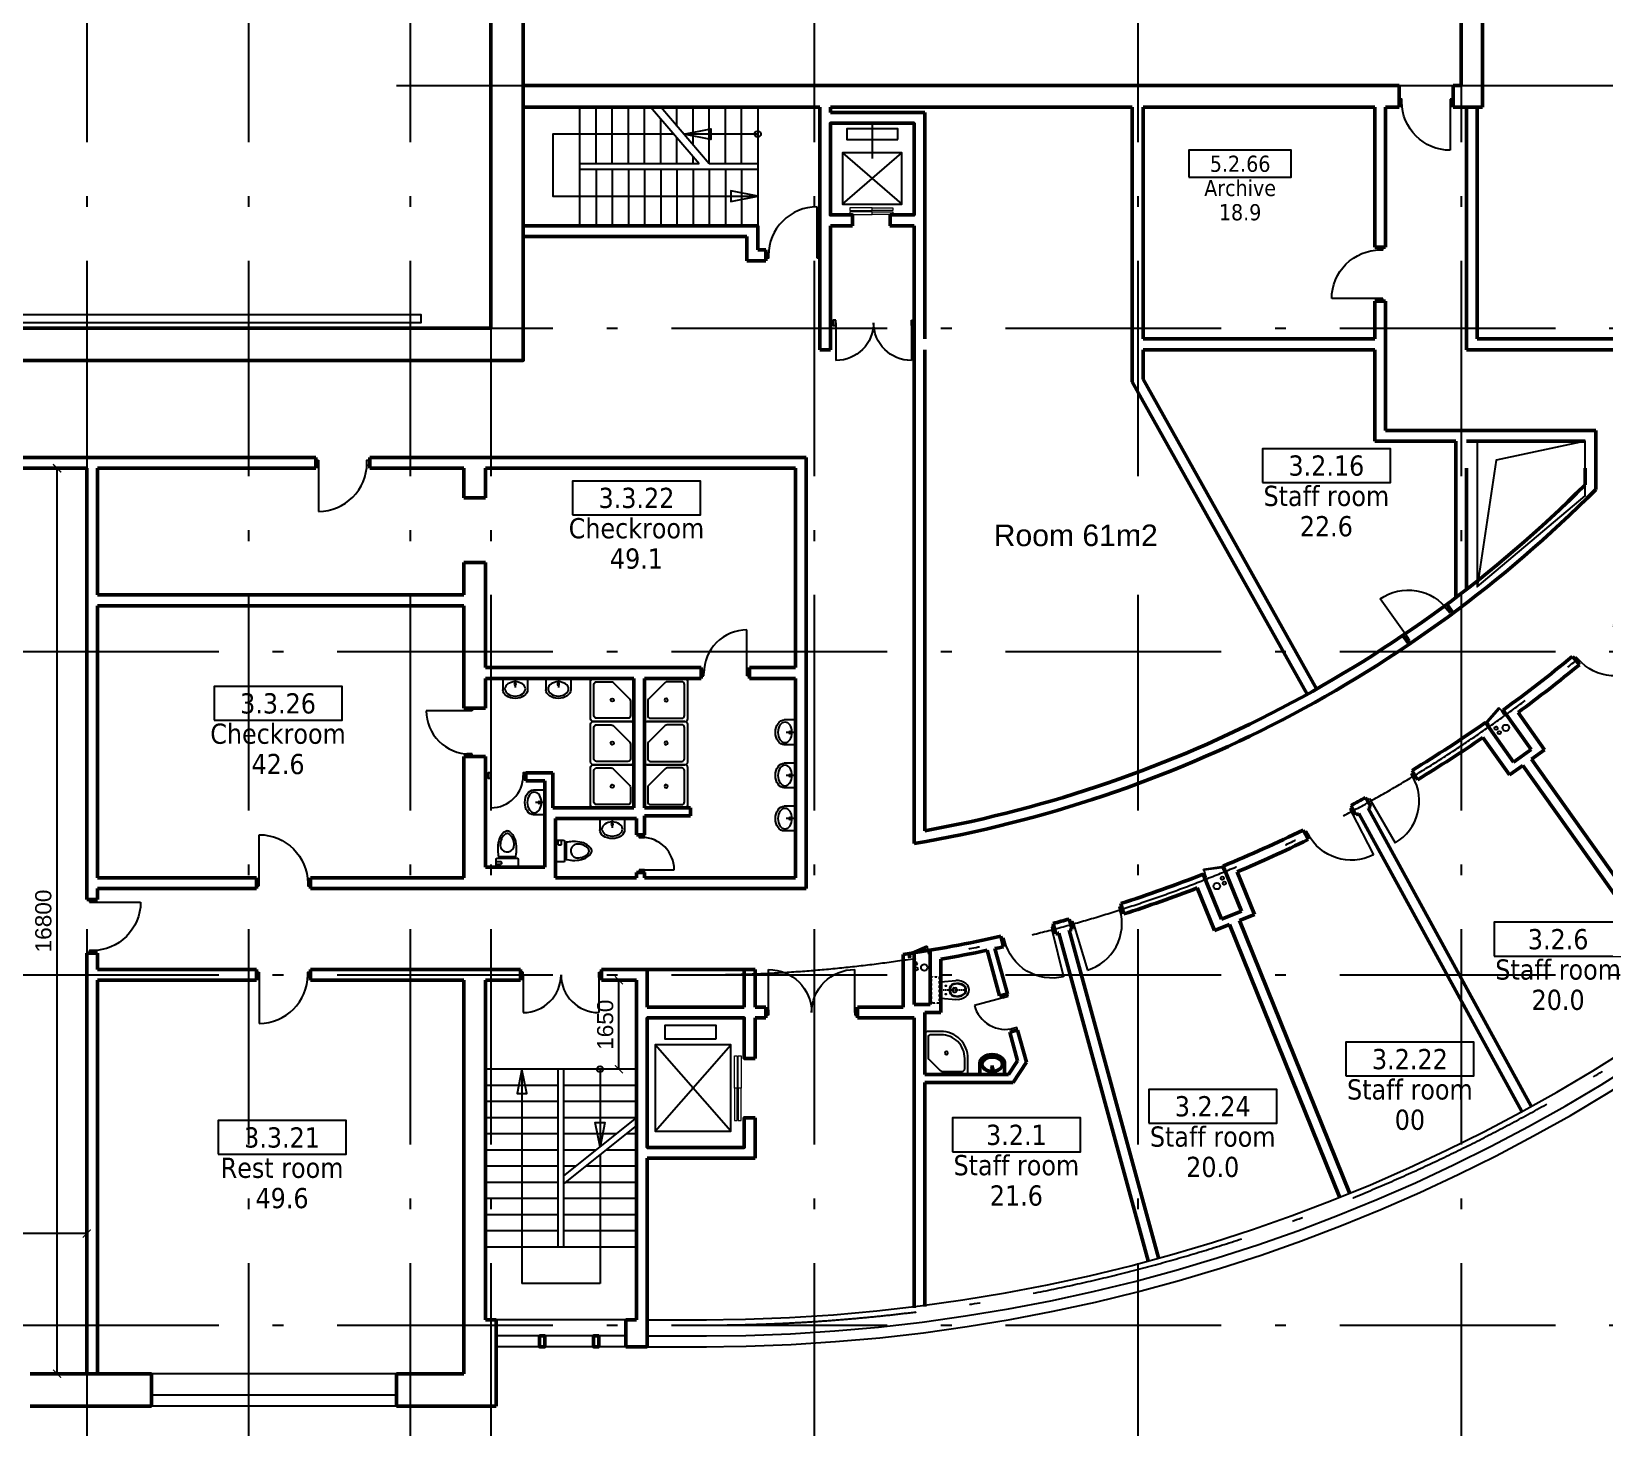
# Model space of a CAD drawing. Header units: millimetres. Extents: x 2558 to 253942, y 1343 to 186042.
# Drawn here: x 66615 to 95801, y 15325 to 41229 of the extents above; entities that cross this region are included whole.
import ezdxf
from ezdxf.enums import TextEntityAlignment as Align

# ---------------------------------------------------------------- set-up
doc = ezdxf.new("R2010")
doc.units = ezdxf.units.MM
doc.linetypes.add('HIDDEN', pattern=[0.375, 0.25, -0.125])
doc.linetypes.add('OSY', pattern=[6200, 4000, -1000, 200, -1000])
for name, color, linetype in [('axes', 40, 'OSY'), ('dim100', 7, 'Continuous'), ('DV', 70, 'Continuous'), ('F', 4, 'Continuous'), ('M', 7, 'Continuous'), ('P', 3, 'Continuous'), ('ST_PENOblock', 3, 'Continuous'), ('T-EXPL pom', 9, 'Continuous')]:
    doc.layers.add(name, color=color, linetype=linetype)
doc.layers.add('Canal', color=7, linetype='Continuous', true_color=0xafd5d5, plot=False)
doc.layers.add('hide', color=61, linetype='Continuous', lineweight=5, plot=False)
for name, color, linetype, lineweight in [('Kolumns', 5, 'Continuous', 50), ('ST', 5, 'Continuous', 50), ('TEN', 2, 'Continuous', 30)]:
    doc.layers.add(name, color=color, linetype=linetype, lineweight=lineweight)
doc.layers.add('SN', color=7, linetype='Continuous', plot=False)
doc.styles.add('DIM100', font='arial.ttf')
doc.styles.add('DIM_150', font='arial.ttf')
doc.styles.add('EXPL', font='tahoma.ttf')
doc.dimstyles.new('DIM100', dxfattribs={"dimtxt": 300, "dimasz": 150, "dimexe": 0, "dimexo": 100, "dimgap": 100, "dimtad": 1, "dimdec": 0, "dimzin": 0, "dimdsep": 46, "dimtxsty": 'DIM100', "dimblk": 'ARCHTICK', "dimcen": 200, "dimdle": 0.5, "dimclrt": 256, "dimaunit": 1, "dimazin": 0, "dimtfac": 1, "dimtdec": 0, "dimtix": 1, "dimtofl": 0, "dimtmove": 2, "dimatfit": 0, "dimldrblk": 'DOT', "dimfxl": 0, "dimtvp": 1.5, "dimtolj": 1, "dimtzin": 0, "dimarcsym": 0})

# ---------------------------------------------------------------- blocks, each defined once
blk = doc.blocks.new('90')
at = {"layer": 'DV'}
blk.add_line((50, 0), (50, -900), dxfattribs=at)
for points in [[(50, 50), (50, -50), (0, -50), (0, 50)], [(1000, 50), (1000, -50), (950, -50), (950, 50)]]:
    blk.add_lwpolyline(points, close=True, dxfattribs=at)
blk.add_arc((50, 0), 900, 270, 0, dxfattribs=at)
blk = doc.blocks.new('_ArchTick')
at = {"color": 0, "linetype": 'ByBlock', "const_width": 0.15}
blk.add_lwpolyline([(-0.5, -0.5), (0.5, 0.5)], dxfattribs=at)
blk = doc.blocks.new('*D454')
at = {"layer": 'Defpoints', "color": 0, "transparency": 16777216}
for p in [(55640, 18924), (55640, 17324), (67640, 17324)]:
    blk.add_point(p, dxfattribs=at)
at = {"layer": 'dim100', "color": 0, "lineweight": -2, "transparency": 16777216}
for p, q in [((67640, 18924), (55639, 18924)), ((55640, 17424), (55640, 18924)), ((67640, 17424), (67640, 18924))]:
    blk.add_line(p, q, dxfattribs=at)
at = {"layer": 'dim100', "color": 0, "lineweight": -2, "transparency": 16777216, "xscale": 150, "yscale": 150, "zscale": 150, "rotation": 180}
blk.add_blockref('_ArchTick', (55640, 18924), dxfattribs=at)
at = {"layer": 'dim100', "color": 0, "lineweight": -2, "transparency": 16777216, "xscale": 150, "yscale": 150, "zscale": 150}
blk.add_blockref('_ArchTick', (67640, 18924), dxfattribs=at)
at = {"layer": 'dim100', "transparency": 16777216, "insert": (61640, 19178), "char_height": 300, "attachment_point": 5, "style": 'DIM100'}
blk.add_mtext('\\A1;12000', dxfattribs=at)
blk = doc.blocks.new('_Dot')
at = {"layer": 'P', "color": 0, "lineweight": -2}
blk.add_line((-0.5, 0), (-1, 0), dxfattribs=at)
at = {"layer": 'P', "color": 0, "const_width": 0.5}
blk.add_lwpolyline([(-0.25, 0, 1), (0.25, 0, 1)], format="xyb", close=True, dxfattribs=at)
blk = doc.blocks.new('77')
at = {"layer": 'DV'}
for p, q in [((50, 0), (50, -700)), ((1450, 0), (1450, -700))]:
    blk.add_line(p, q, dxfattribs=at)
for points in [[(50, 50), (0, 50), (0, -50), (50, -50)], [(1450, 50), (1500, 50), (1500, -50), (1450, -50)]]:
    blk.add_lwpolyline(points, close=True, dxfattribs=at)
for centre, start, end in [((50, 0), 270, 0), ((1450, 0), 180, 270)]:
    blk.add_arc(centre, 700, start, end, dxfattribs=at)
blk = doc.blocks.new('okon')
at = {"layer": 'ST'}
blk.add_lwpolyline([(-50, 0), (50, 0), (50, 200), (-50, 200)], close=True, dxfattribs=at)
blk = doc.blocks.new('*D455')
at = {"layer": 'Defpoints', "color": 0, "transparency": 16777216}
for p in [(77514, 23624), (77740, 23624), (77740, 21974)]:
    blk.add_point(p, dxfattribs=at)
at = {"layer": 'dim100', "color": 0, "lineweight": -2, "transparency": 16777216}
for p, q in [((77514, 21974), (77514, 23625)), ((77640, 23624), (77514, 23624)), ((77640, 21974), (77514, 21974))]:
    blk.add_line(p, q, dxfattribs=at)
at = {"layer": 'dim100', "color": 0, "lineweight": -2, "transparency": 16777216, "xscale": 150, "yscale": 150, "zscale": 150}
for p, rotation in [((77514, 23624), 90), ((77514, 21974), 270)]:
    blk.add_blockref('_ArchTick', p, dxfattribs=dict(at, rotation=rotation))
at = {"layer": 'dim100', "transparency": 16777216, "insert": (77261, 22799), "char_height": 300, "attachment_point": 5, "rotation": 90, "style": 'DIM100'}
blk.add_mtext('\\A1;1650', dxfattribs=at)
blk = doc.blocks.new('*D463')
at = {"layer": 'Defpoints', "color": 0, "transparency": 16777216}
for p in [(67090, 33124), (67640, 33124), (67640, 16324)]:
    blk.add_point(p, dxfattribs=at)
at = {"layer": 'dim100', "color": 0, "lineweight": -2, "transparency": 16777216}
for p, q in [((67090, 16324), (67090, 33125)), ((67540, 33124), (67090, 33124)), ((67540, 16324), (67090, 16324))]:
    blk.add_line(p, q, dxfattribs=at)
at = {"layer": 'dim100', "color": 0, "lineweight": -2, "transparency": 16777216, "xscale": 150, "yscale": 150, "zscale": 150}
for p, rotation in [((67090, 33124), 90), ((67090, 16324), 270)]:
    blk.add_blockref('_ArchTick', p, dxfattribs=dict(at, rotation=rotation))
at = {"layer": 'dim100', "transparency": 16777216, "insert": (66836, 24724), "char_height": 300, "attachment_point": 5, "rotation": 90, "style": 'DIM100'}
blk.add_mtext('\\A1;16800', dxfattribs=at)
blk = doc.blocks.new('nomkom')
blk.add_lwpolyline([(-950, 0), (950, 0), (950, 500), (-950, 500)], close=True)
at = {"style": 'EXPL'}
for tag, height, p in [('NO_LEGEND', 300, (0, 100)), ('ROOM_NAME', 200, (0, -350)), ('AREA', 300, (0, -800))]:
    blk.add_attdef(tag, text='', height=height, dxfattribs=at).set_placement(p, align=Align.CENTER)
blk = doc.blocks.new('A$C61B65F7C')
at = {"layer": 'hide'}
for points in [[(-1900, 1740), (-1300, 1740), (-1300, 1690), (-1900, 1690)], [(-1900, 1670), (-1300, 1670), (-1300, 1620), (-1900, 1620)], [(-700, 1740), (-1300, 1740), (-1300, 1690), (-700, 1690)], [(-700, 1669), (-1300, 1669), (-1300, 1619), (-700, 1619)]]:
    blk.add_lwpolyline(points, close=True, dxfattribs=at)
at = {"layer": 'P'}
blk.add_lwpolyline([(-2100, 1550), (-500, 1550), (-500, 150), (-2100, 150), (-2100, 1550), (-500, 150), (-2100, 150), (-500, 1550)], dxfattribs=at)
blk.add_lwpolyline([(-387, 1277), (-137, 1277), (-137, 327), (-387, 327)], close=True, dxfattribs=at)
at = {"layer": 'ST'}
blk.add_lwpolyline([(-1850, 2000), (-1850, 1800), (-2400, 1800), (-2400, 0), (0, 0), (0, 1800), (-750, 1800), (-750, 2000)], dxfattribs=at)
blk = doc.blocks.new('88')
at = {"layer": 'DV'}
for p, q in [((0, -50), (800, -50)), ((0, -1650), (800, -1650))]:
    blk.add_line(p, q, dxfattribs=at)
for points in [[(-50, -50), (-50, 0), (50, 0), (50, -50)], [(-50, -1650), (-50, -1700), (50, -1700), (50, -1650)]]:
    blk.add_lwpolyline(points, close=True, dxfattribs=at)
for centre, start, end in [((0, -50), 270, 0), ((0, -1650), 0, 90)]:
    blk.add_arc(centre, 800, start, end, dxfattribs=at)
blk = doc.blocks.new('A$C7EA548E2')
at = {"layer": 'hide'}
for points in [[(-1191, -10), (-775, -10), (-775, -60), (-1191, -60)], [(-1191, -80), (-775, -80), (-775, -130), (-1191, -130)], [(-391, -10), (-775, -10), (-775, -60), (-391, -60)], [(-391, -80), (-775, -80), (-775, -130), (-391, -130)]]:
    blk.add_lwpolyline(points, close=True, dxfattribs=at)
at = {"layer": 'M', "linetype": 'Continuous'}
blk.add_line((-775, -1700), (-775, -1050), dxfattribs=at)
at = {"layer": 'P'}
blk.add_lwpolyline([(-1325, -200), (-225, -200), (-225, -1150), (-1325, -1150), (-1325, -200), (-225, -1150), (-1325, -1150), (-225, -200)], dxfattribs=at)
blk.add_lwpolyline([(-300, -1400), (-300, -1600), (-1250, -1600), (-1250, -1400)], close=True, dxfattribs=at)
at = {"layer": 'ST'}
blk.add_lwpolyline([(-1141, 200), (-1141, 0), (-1550, 0), (-1550, -1700), (0, -1700), (0, 0), (-441, 0), (-441, 200)], dxfattribs=at)
blk = doc.blocks.new('W4')
at = {"layer": 'SN'}
for points in [[(50, 800), (750, 800, -0.414214), (800, 750), (800, 50, -0.414214), (750, 0), (50, 0, -0.414214), (0, 50), (0, 750, -0.414214)], [(421, 740), (690, 740, -0.414214), (740, 690), (740, 110, -0.414214), (690, 60), (110, 60, -0.414214), (60, 110), (60, 379, -0.198912), (75, 415), (385, 725, -0.198912)]]:
    blk.add_lwpolyline(points, format="xyb", close=True, dxfattribs=at)
blk.add_circle((400, 400), 30, dxfattribs=at)
blk = doc.blocks.new('W7')
at = {"layer": 'SN'}
for points in [[(196, 198), (362, 198), (368, 243), (372, 277), (374, 291), (375, 312), (376, 324), (376, 358), (374, 397), (370, 433), (360, 483), (349, 518), (332, 556), (317, 582), (306, 598), (289, 619), (270, 638), (251, 654), (240, 661), (225, 667), (212, 669), (202, 670), (188, 669), (176, 666), (156, 657), (134, 639), (112, 616), (90, 588), (72, 559), (53, 516), (44, 486), (36, 449), (30, 406), (27, 366), (27, 330), (28, 306), (30, 279), (34, 249), (37, 224), (40, 198)], [(317, 353), (323, 368), (326, 382), (329, 410), (328, 437), (325, 460), (320, 485), (312, 512), (300, 537), (284, 564), (264, 589), (252, 601), (237, 612), (223, 617), (210, 620), (199, 620), (184, 619), (171, 614), (158, 607), (145, 595), (126, 574), (110, 550), (99, 531), (94, 519), (87, 500), (83, 484), (80, 474), (77, 456), (75, 440), (74, 422), (74, 408), (74, 394), (77, 379), (84, 356), (93, 339), (103, 325), (117, 312), (131, 302), (143, 295), (157, 290), (180, 284), (193, 283), (210, 283), (224, 285), (238, 287), (256, 294), (270, 300), (284, 311), (300, 325), (310, 339)], [(191, 164), (379, 164), (392, 164), (401, 157), (403, 147), (403, 138), (403, 0), (0, 0), (0, 126), (0, 141), (5, 160), (18, 164), (36, 164)]]:
    blk.add_lwpolyline(points, close=True, dxfattribs=at)
blk.add_lwpolyline([(0, 106), (73, 106), (86, 101), (92, 93), (94, 83), (94, 74), (93, 62), (86, 52), (78, 48), (71, 47), (71, 47), (0, 47)], dxfattribs=at)
blk = doc.blocks.new('60')
at = {"layer": 'DV'}
blk.add_line((50, 0), (50, -600), dxfattribs=at)
for points in [[(50, 50), (0, 50), (0, -50), (50, -50)], [(700, 50), (650, 50), (650, -50), (700, -50)]]:
    blk.add_lwpolyline(points, close=True, dxfattribs=at)
blk.add_arc((50, 0), 600, 270, 0, dxfattribs=at)
blk = doc.blocks.new('w33')
for p, q in [((-553, 20), (-553, 210)), ((-323, 0), (-323, 171)), ((-93, 20), (-93, 210))]:
    blk.add_line(p, q)
blk.add_circle((-323, 107), 18)
for centre, start, end in [((-533, 20), 180, 270), ((-113, 20), 270, 0)]:
    blk.add_arc(centre, 20, start, end)
blk.add_ellipse((-323, 210), major_axis=(-230, 0), ratio=0.701058, start_param=3.141593, end_param=6.283185)
blk.add_ellipse((-323, 194), major_axis=(190, 0), ratio=0.693554)
at = {"layer": 'SN', "color": 7}
blk.add_line((-533, 0), (-113, 0), dxfattribs=at)
blk = doc.blocks.new('80')
at = {"layer": 'DV'}
blk.add_line((50, 0), (50, -800), dxfattribs=at)
for points in [[(50, 50), (50, -50), (0, -50), (0, 50)], [(850, 50), (850, -50), (900, -50), (900, 50)]]:
    blk.add_lwpolyline(points, close=True, dxfattribs=at)
blk.add_arc((50, 0), 800, 270, 0, dxfattribs=at)
blk = doc.blocks.new('A$C724B65FA')
for points in [[(-70, 400), (-70, 370), (0, 370), (0, 400)], [(82, 360), (0, 30), (-19, 35), (63, 365)], [(-70, 30), (-70, 0), (0, 0), (0, 30)]]:
    blk.add_lwpolyline(points, close=True)
blk.add_arc((0, 30), 340, 75.9638, 90)
blk = doc.blocks.new('CLO')
for p, q in [((0, 150), (274, 174)), ((0, 150), (0, 0)), ((0, -150), (0, 0)), ((217, -20), (217, 20)), ((237, 40), (264, 40)), ((294, -10), (294, 10)), ((0, -150), (274, -174)), ((237, -40), (264, -40))]:
    blk.add_line(p, q)
at = {"linetype": 'HIDDEN', "ltscale": 100}
blk.add_line((0, 0, 0), (487, 0, 0), dxfattribs=at)
for centre in [(90, 78), (90, -78)]:
    blk.add_circle(centre, 7.5)
for centre, radius, start, end in [((256, 14), 99, 134.445, 181.636), ((-225, 0), 382, 0, 1.636), ((-225, 0), 382, 358.364, 0), ((256, 14), 89, 134.445, 181.636), ((-225, 0), 392, 0, 1.636), ((-225, 0), 392, 358.364, 0), ((270, -1), 120, 106.7846, 134.445), ((270, -1), 110, 106.7846, 134.445), ((237, 20), 20, 90, 180), ((299, -97), 220, 53.9334, 106.7846), ((299, -97), 210, 53.9334, 106.7846), ((264, 10), 30, 0, 90), ((301, -82), 257, 52.2185, 95.9779), ((370, 0), 90, 0, 53.9334), ((370, 0), 90, 306.0666, 0), ((370, 0), 100, 0, 53.9334), ((370, 0), 100, 306.0666, 0), ((370, 0), 150, 0, 53.9334), ((370, 0), 150, 306.0666, 0), ((256, -14), 99, 178.364, 225.555), ((256, -14), 89, 178.364, 225.555), ((270, 1), 120, 225.555, 253.2154), ((270, 1), 110, 225.555, 253.2154), ((237, -20), 20, 180, 270), ((299, 97), 220, 253.2154, 306.0666), ((299, 97), 210, 253.2154, 306.0666), ((264, -10), 30, 270, 0), ((301, 82), 257, 264.0221, 307.7815)]:
    blk.add_arc(centre, radius, start, end)
blk = doc.blocks.new('A$C37EF07C6')
at = {"linetype": 'HIDDEN', "ltscale": 0.3, "elevation": 0}
blk.add_lwpolyline([(-245, 35), (-245, 175), (245, 175), (245, 35)], close=True, dxfattribs=at)
at = {"rotation": 269.9999999733196}
blk.add_blockref('CLO', (0, 0, 0), dxfattribs=at)
blk = doc.blocks.new('W3-3')
at = {"color": 7}
for p, q in [((-230, 20), (-230, 210)), ((-210, 0), (210, 0)), ((0, 0), (0, 171)), ((230, 20), (230, 210))]:
    blk.add_line(p, q, dxfattribs=at)
blk.add_circle((0, 107), 18, dxfattribs=at)
for centre, start, end in [((-210, 20), 180, 270), ((210, 20), 270, 0)]:
    blk.add_arc(centre, 20, start, end, dxfattribs=at)
blk.add_ellipse((0, 210), major_axis=(-230, 0), ratio=0.701058, start_param=3.141593, end_param=6.283185, dxfattribs=at)
blk.add_ellipse((0, 194), major_axis=(190, 0), ratio=0.693554, dxfattribs=at)
blk = doc.blocks.new('w4-1')
at = {"layer": 'SN'}
for points in [[(-50, 0), (-750, 0, -0.414214), (-800, 50), (-800, 300, -0.414214), (-300, 800), (-50, 800, -0.414214), (0, 750), (0, 50, -0.414214)], [(-321, 60), (-690, 60, -0.414214), (-740, 110), (-740, 300, -0.414221), (-300, 740), (-110, 740, -0.414214), (-60, 690), (-60, 321, -0.198912), (-75, 285), (-285, 75, -0.198912)]]:
    blk.add_lwpolyline(points, format="xyb", close=True, dxfattribs=at)
blk.add_circle((-400, 400), 30, dxfattribs=at)

msp = doc.modelspace()

# ---------------------------------------------------------------- linework, layer by layer
at = {"layer": 'axes'}
for p, q in [((67639.6, 86574.4), (67639.6, 2874.4)), ((70639.6, 86574.4), (70639.6, 2874.4)), ((73639.6, 86574.4), (73639.6, 2874.4)), ((75139.6, 86574.4), (75139.6, 2874.4)), ((81139.6, 86574.4), (81139.6, 2874.4)), ((87139.6, 86574.4), (87139.6, 2874.4)), ((93139.6, 86574.4), (93139.6, 2874.4)), ((73389.6, 40224.4), (118197.5, 40224.4)), ((4089.6, 35724.4), (113998.8, 35724.4)), ((4089.6, 29724.4), (113998.8, 29724.4)), ((4089.6, 23724.4), (113998.8, 23724.4)), ((4089.6, 17224.4), (113998.8, 17224.4))]:
    msp.add_line(p, q, dxfattribs=at)
for radius in [32000, 25500]:
    msp.add_arc((79039.6, 49224.4), radius, 270, 90, dxfattribs=at)
at = {"layer": 'Canal', "linetype": 'Continuous'}
msp.add_lwpolyline([(95439.6, 33624.4), (93439.6, 33624.4), (93439.6, 30924.4), (95439.6, 32615), (95439.6, 33624.4), (93789.6, 33274.4), (93439.6, 30924.4)], dxfattribs=at)
at = {"layer": 'F'}
for p, q in [((77639.6, 17324.4), (75239.6, 17324.4)), ((78039.6, 17324.4), (79139.6, 17324.4)), ((77639.6, 17024.4), (75239.6, 17024.4)), ((78039.6, 17024.4), (79139.6, 17024.4)), ((77639.6, 16824.4), (75239.6, 16824.4)), ((78039.6, 16824.4), (79139.6, 16824.4)), ((73389.6, 16324.4), (68839.6, 16324.4)), ((73389.6, 16324.4), (68839.6, 16324.4)), ((73389.6, 15924.4), (68839.6, 15924.4)), ((73389.6, 15924.4), (68839.6, 15924.4)), ((73389.6, 15724.4), (68839.6, 15724.4)), ((73389.6, 15724.4), (68839.6, 15724.4))]:
    msp.add_line(p, q, dxfattribs=at)
for radius in [32400, 32200, 31900]:
    msp.add_arc((79039.6, 49224.4), radius, 270, 90, dxfattribs=at)
at = {"layer": 'Kolumns'}
msp.add_lwpolyline([(54139.6, 35724.4), (75139.6, 35724.4), (75139.6, 62724.4), (75139.6, 62724.4), (54139.6, 62724.4), (54139.6, 62724.4), (54139.6, 58224.4), (53539.6, 58224.4), (53539.6, 63324.4), (53539.6, 63324.4), (75739.6, 63324.4), (75739.6, 63324.4), (75739.6, 35124.4), (53539.6, 35124.4), (53539.6, 35124.4), (53539.6, 40224.4), (54139.6, 40224.4), (54139.6, 35724.4)], close=True, dxfattribs=at)
at = {"layer": 'P'}
for p, q in [((76789.6, 37624.4), (76789.6, 39824.4)), ((77089.6, 38774.4), (77089.6, 39824.4)), ((77389.6, 38774.4), (77389.6, 39824.4)), ((77689.6, 38774.4), (77689.6, 39824.4)), ((77989.6, 38774.4), (77989.6, 39824.4)), ((79002.1, 38774.4), (78102.1, 39824.4)), ((79189.6, 38774.4), (78289.6, 39824.4)), ((78589.6, 39474.4), (78589.6, 39824.4)), ((78889.6, 39124.4), (78889.6, 39824.4)), ((79189.6, 38774.4), (79189.6, 39824.4)), ((79489.6, 38774.4), (79489.6, 39824.4)), ((79789.6, 38774.4), (79789.6, 39824.4)), ((80089.6, 39824.4), (80089.6, 37624.4)), ((78289.6, 38774.4), (78289.6, 39605.6)), ((78589.6, 38774.4), (78589.6, 39255.6)), ((78889.6, 38774.4), (78889.6, 38905.6)), ((79002.1, 38774.4), (76789.6, 38774.4)), ((76789.6, 38674.4), (80089.6, 38674.4)), ((77089.6, 38674.4), (77089.6, 37624.4)), ((77389.6, 38674.4), (77389.6, 37624.4)), ((77689.6, 38674.4), (77689.6, 37624.4)), ((77989.6, 38674.4), (77989.6, 37624.4)), ((78289.6, 38674.4), (78289.6, 37624.4)), ((78589.6, 38674.4), (78589.6, 37624.4)), ((78889.6, 38674.4), (78889.6, 37624.4)), ((80089.6, 38774.4), (79189.6, 38774.4)), ((79189.6, 38674.4), (79189.6, 37624.4)), ((79489.6, 38674.4), (79489.6, 37624.4)), ((79789.6, 38674.4), (79789.6, 37624.4)), ((77839.6, 21974.4), (75039.6, 21974.4)), ((75714.6, 21974.4), (75714.6, 17999.4)), ((76389.6, 18674.4), (76389.6, 21974.4)), ((76489.6, 18674.4), (76489.6, 21974.4)), ((77164.6, 21974.4), (77164.6, 20534.4)), ((76389.6, 21674.4), (75039.6, 21674.4)), ((77839.6, 21674.4), (76489.6, 21674.4)), ((76389.6, 21374.4), (75039.6, 21374.4)), ((77839.6, 21374.4), (76489.6, 21374.4)), ((76389.6, 21074.4), (75039.6, 21074.4)), ((76489.6, 19994.4), (77839.6, 21074.4)), ((77839.6, 21074.4), (76489.6, 21074.4)), ((76389.6, 20774.4), (75039.6, 20774.4)), ((76489.6, 19844.4), (77839.6, 20924.4)), ((77464.6, 20774.4), (76489.6, 20774.4)), ((77839.6, 20774.4), (77652.1, 20774.4)), ((76389.6, 20474.4), (75039.6, 20474.4)), ((77089.6, 20474.4), (76489.6, 20474.4)), ((77839.6, 20474.4), (77277.1, 20474.4)), ((76389.6, 20174.4), (75039.6, 20174.4)), ((76714.6, 20174.4), (76489.6, 20174.4)), ((77839.6, 20174.4), (76902.1, 20174.4)), ((77164.6, 20384.4), (77164.6, 17999.4)), ((76389.6, 19874.4), (75039.6, 19874.4)), ((77839.6, 19874.4), (76527.1, 19874.4)), ((76389.6, 19574.4), (75039.6, 19574.4)), ((77839.6, 19574.4), (76489.6, 19574.4)), ((76389.6, 19274.4), (75039.6, 19274.4)), ((77839.6, 19274.4), (76489.6, 19274.4)), ((76389.6, 18974.4), (75039.6, 18974.4)), ((77839.6, 18974.4), (76489.6, 18974.4)), ((77839.6, 18674.4), (75039.6, 18674.4)), ((77164.6, 17999.4), (75714.6, 17999.4))]:
    msp.add_line(p, q, dxfattribs=at)
msp.add_lwpolyline([(80035.3, 39339.4, -14.7946634), (80033.3, 39324.4), (80089.6, 39324.4), (78718.2, 39324.4), (79218.2, 39424.4), (79218.2, 39224.4), (78718.2, 39324.4)], format="xyb", dxfattribs=at)
msp.add_lwpolyline([(78530.7, 39324.4), (76289.6, 39324.4), (76289.6, 38174.4), (80089.6, 38174.4), (79589.6, 38274.4), (79589.6, 38074.4), (80089.6, 38174.4)], dxfattribs=at)
for points in [[(55439.6, 35974.4), (73839.6, 35974.4), (73839.6, 35824.4), (55439.6, 35824.4)], [(75714.6, 21974.4), (75624.3, 21524.4), (75805, 21524.4)], [(77164.6, 20534.4), (77074.3, 20984.4), (77255, 20984.4)]]:
    msp.add_lwpolyline(points, close=True, dxfattribs=at)
msp.add_circle((77164.6, 21974.4), 56.3, dxfattribs=at)
at = {"layer": 'SN'}
for centre, radius in [((93789.4, 28300.6), 30), ((93969.6, 28306), 60), ((93847.4, 28219.1), 30), ((88607.5, 25371.9), 60), ((88709.2, 25520.8), 30), ((88746.6, 25428), 30), ((83015.2, 23934.9), 30), ((83031.1, 23836.2), 30), ((83179.2, 23860.1), 60)]:
    msp.add_circle(centre, radius, dxfattribs=at)
at = {"layer": 'ST'}
for p, q in [((93539.6, 58624.4), (93539.6, 39824.4)), ((93139.6, 58224.4), (93139.6, 40224.4)), ((75739.6, 40224.4), (91989.6, 40224.4)), ((91989.6, 39824.4), (91989.6, 40224.4)), ((92989.6, 39824.4), (92989.6, 40224.4)), ((92989.6, 40224.4), (93139.6, 40224.4)), ((75739.6, 39824.4), (81239.6, 39824.4)), ((81239.6, 39824.4), (81239.6, 35324.4)), ((81439.6, 39824.4), (87039.6, 39824.4)), ((87039.6, 39824.4), (87039.6, 34728)), ((87239.6, 39824.4), (91539.6, 39824.4)), ((87239.6, 39824.4), (87239.6, 35524.4)), ((91539.6, 39824.4), (91539.6, 37224.4)), ((91739.6, 39824.4), (91989.6, 39824.4)), ((91739.6, 39824.4), (91739.6, 37224.4)), ((92989.6, 39824.4), (93539.6, 39824.4)), ((93239.6, 39824.4), (93239.6, 35324.4)), ((93439.6, 39824.4), (93439.6, 35524.4)), ((81439.6, 37624.4), (81439.6, 35324.4)), ((81848.4, 37624.4), (81439.6, 37624.4)), ((91539.6, 36224.4), (91539.6, 35524.4)), ((91739.6, 36224.4), (91739.6, 33824.4)), ((81439.6, 35324.4), (81239.6, 35324.4)), ((81439.6, 35324.4), (81439.6, 35324.4)), ((82989.6, 26160.2), (82989.6, 35324.4)), ((83189.6, 26398.5), (83189.6, 35324.4)), ((87239.6, 35524.4), (91539.6, 35524.4)), ((91539.6, 35324.4), (87239.6, 35324.4)), ((87239.6, 35324.4), (87239.6, 34780.1)), ((93239.6, 35324.4), (97863.8, 35324.4)), ((97762.6, 35524.4), (93439.6, 35524.4)), ((87239.6, 34780.1), (90458.9, 29029)), ((87039.6, 34728), (90284.4, 28931.4)), ((91539.6, 33624.4), (93039.6, 33624.4)), ((95639.6, 33824.4), (91739.6, 33824.4)), ((93039.6, 33624.4), (93039.6, 30724.6)), ((95439.6, 33624.4), (93239.6, 33624.4)), ((62189.6, 33324.4), (71889.6, 33324.4)), ((71889.6, 33324.4), (71889.6, 33124.4)), ((72889.6, 33324.4), (76339.6, 33324.4)), ((72889.6, 33324.4), (72889.6, 33124.4)), ((76339.6, 33324.4), (80989.6, 33324.4)), ((80989.6, 33324.4), (80989.6, 25324.4)), ((62189.6, 33124.4), (67639.6, 33124.4)), ((67639.6, 25124.4), (67639.6, 33124.4)), ((67839.6, 33124.4), (71889.6, 33124.4)), ((67839.6, 30774.4), (67839.6, 33124.4)), ((72889.6, 33124.4), (74639.6, 33124.4)), ((74639.6, 33124.4), (74639.6, 32574.4)), ((75039.6, 33124.4), (80789.6, 33124.4)), ((75039.6, 33124.4), (75039.6, 32574.4)), ((80789.6, 33124.4), (80789.6, 29424.4)), ((93239.6, 33124.4), (93239.6, 30877.7)), ((74639.6, 31374.4), (74639.6, 30774.4)), ((75039.6, 31374.4), (75039.6, 29424.4)), ((74639.6, 30774.4), (67839.6, 30774.4)), ((67839.6, 25524.4), (67839.6, 30574.4)), ((74639.6, 30574.4), (67839.6, 30574.4)), ((74639.6, 30574.4), (74639.6, 28674.4)), ((92874.4, 30600.7), (92990.2, 30437.6)), ((92174.8, 29858.7), (92059, 30021.9)), ((95203.3, 29631.1), (95333.6, 29479.3)), ((79039.6, 29424.4), (75039.6, 29424.4)), ((75039.6, 29224.4), (75039.6, 28674.4)), ((75039.6, 29224.4), (75039.6, 28674.4)), ((77789.6, 29224.4), (75039.6, 29224.4)), ((77789.6, 29224.4), (75039.6, 29224.4)), ((77789.6, 26824.4), (77789.6, 29224.4)), ((77989.6, 26824.4), (77989.6, 29224.4)), ((80789.6, 29224.4), (80789.6, 25524.4)), ((94439.5, 27903.8), (93917.7, 28637.9)), ((94113.5, 27672.1), (93591.7, 28406.2)), ((94689.4, 27897.5), (94195.3, 28592.7)), ((94037.4, 27434), (93543.2, 28129.2)), ((74639.6, 27774.4), (74639.6, 25524.4)), ((75039.6, 27774.4), (75039.6, 25724.4)), ((75039.6, 27774.4), (75039.6, 25724.4)), ((94113.5, 27672.1), (94439.5, 27903.8)), ((94444.9, 27723.6), (94689.4, 27897.5)), ((75789.6, 27474.4), (76289.6, 27474.4)), ((76289.6, 27474.4), (76289.6, 26824.4)), ((92231.2, 27518.5), (92331.7, 27345.6)), ((94281.9, 27607.8), (94037.4, 27434)), ((94281.9, 27607.8), (97439.4, 23165.6)), ((94444.9, 27723.6), (97602.4, 23281.4)), ((76139.6, 25724.4), (76139.6, 27324.4)), ((91097.4, 26868.8), (91188.8, 26690.9)), ((91366.5, 27016.1), (91467, 26843.1)), ((76289.6, 26824.4), (77789.6, 26824.4)), ((76339.6, 26624.4), (76339.6, 25524.4)), ((76339.6, 26624.4), (77839.6, 26624.4)), ((77839.6, 26324.4), (77839.6, 26624.4)), ((77989.6, 26324.4), (77989.6, 26674.4)), ((91240.4, 26718.7), (94264.5, 21192)), ((91415.8, 26814.7), (94440, 21288)), ((90208, 26411.5), (90299.5, 26233.6)), ((75039.6, 25724.4), (76139.6, 25724.4)), ((75039.6, 25724.4), (76139.6, 25724.4)), ((89063.8, 24909), (88726.9, 25744.2)), ((67839.6, 25524.4), (70789.6, 25524.4)), ((70789.6, 25324.4), (70789.6, 25524.4)), ((71789.6, 25524.4), (74639.6, 25524.4)), ((71789.6, 25524.4), (71789.6, 25324.4)), ((76339.6, 25524.4), (77839.6, 25524.4)), ((77839.6, 25524.4), (77839.6, 25624.4)), ((77989.6, 25524.4), (77989.6, 25624.4)), ((77989.6, 25524.4), (80789.6, 25524.4)), ((88692.9, 24759.4), (88356, 25594.6)), ((89305.4, 24844.7), (88986.3, 25635.7)), ((67839.6, 25124.4), (67839.6, 25324.4)), ((67839.6, 25324.4), (70789.6, 25324.4)), ((71789.6, 25324.4), (74639.6, 25324.4)), ((74639.6, 25324.4), (80989.6, 25324.4)), ((88563.5, 24545.5), (88244.4, 25336.5)), ((86826.4, 25047.4), (86884, 24855.8)), ((89063.8, 24909), (88692.9, 24759.4)), ((89027.2, 24732.5), (89305.4, 24844.7)), ((85572.7, 24678.9), (85620.3, 24484.6)), ((85868.7, 24759.6), (85926.3, 24568)), ((85869.8, 24552.3), (87527, 18474.2)), ((88841.7, 24657.7), (88563.5, 24545.5)), ((88841.7, 24657.7), (90880.6, 19603.4)), ((89027.2, 24732.5), (91066, 19678.2)), ((84601.4, 24440.8), (84649.1, 24246.5)), ((85676.9, 24499.7), (87334, 18421.5)), ((67639.6, 16324.4), (67639.6, 24124.4)), ((67839.6, 23824.4), (67839.6, 24124.4)), ((83289.6, 23174.4), (83289.6, 24182.4)), ((83489.6, 23024.4), (83489.6, 24014.1)), ((84344.5, 24180), (84577.7, 23334.9)), ((84722.3, 23374.8), (84491.4, 24211.6)), ((67839.6, 23824.4), (70789.6, 23824.4)), ((70789.6, 23824.4), (70789.6, 23624.4)), ((71789.6, 23824.4), (75689.6, 23824.4)), ((71789.6, 23624.4), (71789.6, 23824.4)), ((75689.6, 23624.4), (75689.6, 23824.4)), ((77189.6, 23824.4), (80039.6, 23824.4)), ((77189.6, 23624.4), (77189.6, 23824.4)), ((78039.6, 23124.4), (78039.6, 23824.4)), ((79839.6, 23824.4), (79839.6, 23124.4)), ((80039.6, 23124.4), (80039.6, 23824.4)), ((67839.6, 16324.4), (67839.6, 23624.4)), ((67839.6, 23624.4), (70789.6, 23624.4)), ((71789.6, 23624.4), (74639.6, 23624.4)), ((74639.6, 23624.4), (74639.6, 16324.4)), ((75039.6, 23624.4), (75039.6, 17324.4)), ((75039.6, 23624.4), (75689.6, 23624.4)), ((77839.6, 23624.4), (77189.6, 23624.4)), ((77839.6, 23324.4), (77839.6, 23624.4)), ((77839.6, 23624.4), (77839.6, 17324.4)), ((84577.7, 23334.9), (84722.3, 23374.8)), ((79839.6, 23124.4), (78039.6, 23124.4)), ((80239.6, 23124.4), (80039.6, 23124.4)), ((80239.6, 22924.4), (80239.6, 23124.4)), ((81939.6, 22924.4), (81939.6, 23124.4)), ((81939.6, 23124.4), (82789.6, 23124.4)), ((82989.6, 23174.4), (83289.6, 23174.4)), ((80039.6, 22174.4), (80039.6, 22924.4)), ((80039.6, 22924.4), (80239.6, 22924.4)), ((82989.6, 22924.4), (81939.6, 22924.4)), ((82989.6, 17545.5), (82989.6, 22924.4)), ((83189.6, 21874.4), (83189.6, 23024.4)), ((83189.6, 23024.4), (83489.6, 23024.4)), ((84910.6, 22128.9), (84764, 22660.1)), ((84908.6, 22700), (85073.2, 22103.8)), ((84745.2, 21874.4), (84910.6, 22128.9)), ((84826.6, 21724.4), (85073.2, 22103.8)), ((83189.6, 21874.4), (84745.2, 21874.4)), ((83189.6, 17569.9), (83189.6, 21724.4)), ((84826.6, 21724.4), (83189.6, 21724.4)), ((80039.6, 21074.4), (80039.6, 20324.4)), ((78039.6, 16824.4), (78039.6, 20324.4)), ((80039.6, 20324.4), (78039.6, 20324.4)), ((75039.6, 17324.4), (75239.6, 17324.4)), ((75239.6, 17324.4), (75239.6, 15724.4)), ((77839.6, 17324.4), (77639.6, 17324.4)), ((77639.6, 17324.4), (77639.6, 16824.4)), ((77639.6, 16824.4), (78039.6, 16824.4)), ((66589.6, 16324.4), (68839.6, 16324.4)), ((73389.6, 16324.4), (74639.6, 16324.4)), ((66589.6, 15724.4), (68839.6, 15724.4)), ((73389.6, 15724.4), (75239.6, 15724.4))]:
    msp.add_line(p, q, dxfattribs=at)
at = {"layer": 'ST', "linetype": 'Continuous'}
for p, q in [((81439.6, 39824.4), (81439.6, 39724.4)), ((81439.6, 39724.4), (83189.6, 39724.4)), ((83189.6, 39724.4), (83189.6, 35524.4)), ((75739.6, 37624.4), (80089.6, 37624.4)), ((79889.6, 37424.4), (75739.6, 37424.4)), ((79889.6, 36974.4), (79889.6, 37424.4)), ((80089.6, 37624.4), (80089.6, 37174.4)), ((82989.6, 37624.4), (82539.6, 37624.4)), ((82989.6, 37624.4), (82989.6, 35324.4)), ((80089.6, 37174.4), (80239.6, 37174.4)), ((80239.6, 37174.4), (80239.6, 36974.4)), ((91539.6, 37224.4), (91739.6, 37224.4)), ((80239.6, 36974.4), (79889.6, 36974.4)), ((91539.6, 36224.4), (91739.6, 36224.4)), ((91539.6, 35324.4), (91539.6, 33624.4)), ((95639.6, 33824.4), (95639.6, 32731.9)), ((95439.6, 33124.4), (95439.6, 32814.6)), ((74639.6, 32574.4), (75039.6, 32574.4)), ((74639.6, 31374.4), (75039.6, 31374.4)), ((77989.6, 29224.4), (79039.6, 29224.4)), ((79039.6, 29224.4), (79039.6, 29424.4)), ((79939.6, 29224.4), (79939.6, 29424.4)), ((79939.6, 29424.4), (80789.6, 29424.4)), ((80789.6, 29224.4), (79939.6, 29224.4)), ((74639.6, 28674.4), (75039.6, 28674.4)), ((74639.6, 27774.4), (75039.6, 27774.4)), ((75789.6, 27324.4), (75789.6, 27474.4)), ((76139.6, 27324.4), (75789.6, 27324.4)), ((77989.6, 26824.4), (78839.6, 26824.4)), ((78839.6, 26674.4), (77989.6, 26674.4)), ((78839.6, 26824.4), (78839.6, 26674.4)), ((77989.6, 26324.4), (77839.6, 26324.4)), ((77989.6, 25624.4), (77839.6, 25624.4)), ((67639.6, 25124.4), (67839.6, 25124.4)), ((67639.6, 24124.4), (67839.6, 24124.4)), ((82789.6, 24102.7), (82789.6, 23124.4)), ((82989.6, 24132.3), (82989.6, 23174.4)), ((84764, 22660.1), (84908.6, 22700)), ((68839.6, 16324.4), (68839.6, 15724.4)), ((73389.6, 16324.4), (73389.6, 15724.4))]:
    msp.add_line(p, q, dxfattribs=at)
at = {"layer": 'ST'}
for radius, start, end in [(23400, 279.71825, 315.18626), (23200, 280.30449, 314.98297), (25400, 305.85612, 309.52118), (25600, 306.30025, 309.52999), (25400, 301.28874, 304.9538), (25600, 301.27992, 304.50966), (25400, 298.34067, 299.03285), (25600, 298.33186, 298.46295), (25600, 298.91058, 299.04166), (25400, 292.41974, 296.0848), (25600, 292.86387, 296.09361), (25400, 287.85235, 291.51741), (25600, 287.84354, 291.07328), (25400, 284.90429, 285.59647), (25600, 285.4742, 285.60528), (25400, 278.49006, 282.64842), (25600, 282.29574, 282.65723), (25600, 284.89547, 285.02657), (25600, 280.01047, 281.95947)]:
    msp.add_arc((79039.6, 49224.4), radius, start, end, dxfattribs=at)

# ---------------------------------------------------------------- block references
at = {"layer": 'DV', "xscale": -1}
msp.add_blockref('90', (92989.6, 39924.4), dxfattribs=at)
at = {"layer": 'DV', "linetype": 'Continuous'}
for name, p, rotation in [('90', (81239.6, 37074.4), 180), ('80', (79939.6, 29324.4), 180), ('80', (74739.6, 28674.4), 270), ('60', (77939.6, 25624.4), 90)]:
    msp.add_blockref(name, p, dxfattribs=dict(at, rotation=rotation))
at = {"layer": 'DV', "linetype": 'Continuous', "xscale": -1}
for name, p, rotation in [('90', (91639.6, 36224.4), 270), ('90', (67739.6, 25124.4), 90), ('88', (81939.6, 23024.4), 270)]:
    msp.add_blockref(name, p, dxfattribs=dict(at, rotation=rotation))
msp.add_blockref('77', (82989.6, 35824.4), dxfattribs=at)
at = {"layer": 'DV'}
for name, p in [('90', (71889.6, 33224.4)), ('90', (70789.6, 23724.4)), ('77', (75689.6, 23724.4))]:
    msp.add_blockref(name, p, dxfattribs=at)
at = {"layer": 'DV', "xscale": -1}
for p, rotation in [((92120, 29935.9), 215.3723445621674), ((96030.3, 30202.9), 40.64912214084139), ((91145.3, 26775.5), 27.21259079244922), ((70789.6, 25424.4), 180), ((85597.6, 24577), 13.77620892336733)]:
    msp.add_blockref('90', p, dxfattribs=dict(at, rotation=rotation))
at = {"layer": 'DV', "linetype": 'Continuous'}
msp.add_blockref('60', (75089.6, 27424.4), dxfattribs=at)
at = {"layer": 'DV'}
for name, p, rotation in [('90', (91419.3, 26925.4), 30.16079287325485), ('90', (85898.9, 24659.1), 16.72441100924557), ('60', (84674.1, 23361.5), 285.4306685446179)]:
    msp.add_blockref(name, p, dxfattribs=dict(at, rotation=rotation))
at = {"layer": 'M', "linetype": 'Continuous', "xscale": -1, "rotation": 180}
msp.add_blockref('A$C7EA548E2', (82989.6, 37824.4), dxfattribs=at)
at = {"layer": 'P', "linetype": 'Continuous', "xscale": -1, "rotation": 270}
msp.add_blockref('A$C61B65F7C', (78039.6, 22924.4), dxfattribs=at)
at = {"layer": 'SN', "xscale": -1}
for p, rotation in [((75913.1, 29224.4), 180), ((76713.1, 29224.4), 180), ((80789.6, 27900.9), 90), ((80789.6, 27100.9), 90), ((76139.6, 26600.9), 90), ((80789.6, 26300.9), 90), ((77713.1, 26624.4), 180)]:
    msp.add_blockref('w33', p, dxfattribs=dict(at, rotation=rotation))
at = {"layer": 'SN', "color": 254, "true_color": 0xbde3ea, "rotation": 89.99999995164173}
msp.add_blockref('A$C37EF07C6', (83489.6, 23444.4), dxfattribs=at)
at = {"layer": 'ST', "linetype": 'Continuous', "rotation": 270}
for p in [(76989.6, 29224.4), (76989.6, 28424.4), (76989.6, 27624.4)]:
    msp.add_blockref('W4', p, dxfattribs=at)
at = {"layer": 'ST', "linetype": 'Continuous', "xscale": -1}
for name, p, rotation in [('W4', (78789.6, 29224.4), 90), ('W4', (78789.6, 28424.4), 90), ('W4', (78789.6, 27624.4), 90), ('w4-1', (83189.7, 21874.4), 0.002764845902865077), ('W3-3', (84439.6, 21874.4), 359.999999939969)]:
    msp.add_blockref(name, p, dxfattribs=dict(at, rotation=rotation))
at = {"layer": 'ST', "rotation": 180}
msp.add_blockref('okon', (77089.6, 17024.4), dxfattribs=at)
at = {"layer": 'ST_PENOblock', "color": 254, "true_color": 0xbde3ea, "xscale": -1}
for p, rotation in [((93592, 28406.4), 305.4049670606744), ((82884.9, 24117.1), 279.1576578719288)]:
    msp.add_blockref('A$C724B65FA', p, dxfattribs=dict(at, rotation=rotation))
at = {"layer": 'ST_PENOblock', "color": 254, "true_color": 0xbde3ea, "rotation": 111.9685660757292}
msp.add_blockref('A$C724B65FA', (88726.5, 25744.1), dxfattribs=at)
at = {"layer": 'T-EXPL pom'}
ref = msp.add_blockref('nomkom', (89039.6, 38524.4), dxfattribs=at)
ref.add_attrib('ПЛОЩАДЬ', '18.9', dxfattribs={"layer": '0', "height": 300, "style": 'EXPL'}).set_placement((89039.6, 37724.4), align=Align.CENTER)
ref.add_attrib('НОМЕР_ПО_ЭКСПЛИКАЦИИ', '5.2.66', dxfattribs={"layer": '0', "height": 300, "style": 'EXPL'}).set_placement((89039.6, 38624.4), align=Align.CENTER)
ref.add_attrib('НАИМЕНОВАНИЕ_ПОМЕЩЕНИЯ', 'Archive', dxfattribs={"layer": '0', "height": 300, "style": 'EXPL'}).set_placement((89039.6, 38174.4), align=Align.CENTER)
ref = msp.add_blockref('nomkom', (90639.6, 32861.9), dxfattribs=dict(at, xscale=1.25, yscale=1.25, zscale=1.25))
ref.add_attrib('ПЛОЩАДЬ', '22.6', dxfattribs={"layer": '0', "height": 375, "style": 'EXPL'}).set_placement((90639.6, 31861.9), align=Align.CENTER)
ref.add_attrib('НОМЕР_ПО_ЭКСПЛИКАЦИИ', '3.2.16', dxfattribs={"layer": '0', "height": 375, "style": 'EXPL'}).set_placement((90639.6, 32986.9), align=Align.CENTER)
ref.add_attrib('НАИМЕНОВАНИЕ_ПОМЕЩЕНИЯ', 'Staff room', dxfattribs={"layer": '0', "height": 375, "style": 'EXPL'}).set_placement((90639.6, 32424.4), align=Align.CENTER)
ref = msp.add_blockref('nomkom', (77839.6, 32261.9), dxfattribs=dict(at, xscale=1.25, yscale=1.25, zscale=1.25))
ref.add_attrib('ПЛОЩАДЬ', '49.1', dxfattribs={"layer": '0', "height": 375, "style": 'EXPL'}).set_placement((77839.6, 31261.9), align=Align.CENTER)
ref.add_attrib('НОМЕР_ПО_ЭКСПЛИКАЦИИ', '3.3.22', dxfattribs={"layer": '0', "height": 375, "style": 'EXPL'}).set_placement((77839.6, 32386.9), align=Align.CENTER)
ref.add_attrib('НАИМЕНОВАНИЕ_ПОМЕЩЕНИЯ', 'Checkroom', dxfattribs={"layer": '0', "height": 375, "style": 'EXPL'}).set_placement((77839.6, 31824.4), align=Align.CENTER)
ref = msp.add_blockref('nomkom', (71189.6, 28449.4), dxfattribs=dict(at, xscale=1.25, yscale=1.25, zscale=1.25))
ref.add_attrib('ПЛОЩАДЬ', '42.6', dxfattribs={"layer": '0', "height": 375, "style": 'EXPL'}).set_placement((71189.6, 27449.4), align=Align.CENTER)
ref.add_attrib('НОМЕР_ПО_ЭКСПЛИКАЦИИ', '3.3.26', dxfattribs={"layer": '0', "height": 375, "style": 'EXPL'}).set_placement((71189.6, 28574.4), align=Align.CENTER)
ref.add_attrib('НАИМЕНОВАНИЕ_ПОМЕЩЕНИЯ', 'Checkroom', dxfattribs={"layer": '0', "height": 375, "style": 'EXPL'}).set_placement((71189.6, 28011.9), align=Align.CENTER)
ref = msp.add_blockref('nomkom', (94939.6, 24074.4), dxfattribs=dict(at, xscale=1.25, yscale=1.25, zscale=1.25))
ref.add_attrib('ПЛОЩАДЬ', '20.0', dxfattribs={"layer": '0', "height": 375, "style": 'EXPL'}).set_placement((94939.6, 23074.4), align=Align.CENTER)
ref.add_attrib('НОМЕР_ПО_ЭКСПЛИКАЦИИ', '3.2.6', dxfattribs={"layer": '0', "height": 375, "style": 'EXPL'}).set_placement((94939.6, 24199.4), align=Align.CENTER)
ref.add_attrib('НАИМЕНОВАНИЕ_ПОМЕЩЕНИЯ', 'Staff room', dxfattribs={"layer": '0', "height": 375, "style": 'EXPL'}).set_placement((94939.6, 23636.9), align=Align.CENTER)
ref = msp.add_blockref('nomkom', (92189.6, 21849.4), dxfattribs=dict(at, xscale=1.25, yscale=1.25, zscale=1.25))
ref.add_attrib('ПЛОЩАДЬ', '00', dxfattribs={"layer": '0', "height": 375, "style": 'EXPL'}).set_placement((92189.6, 20849.4), align=Align.CENTER)
ref.add_attrib('НОМЕР_ПО_ЭКСПЛИКАЦИИ', '3.2.22', dxfattribs={"layer": '0', "height": 375, "style": 'EXPL'}).set_placement((92189.6, 21974.4), align=Align.CENTER)
ref.add_attrib('НАИМЕНОВАНИЕ_ПОМЕЩЕНИЯ', 'Staff room', dxfattribs={"layer": '0', "height": 375, "style": 'EXPL'}).set_placement((92189.6, 21411.9), align=Align.CENTER)
ref = msp.add_blockref('nomkom', (88531.2, 20974.3), dxfattribs=dict(at, xscale=1.25, yscale=1.25, zscale=1.25))
ref.add_attrib('ПЛОЩАДЬ', '20.0', dxfattribs={"layer": '0', "height": 375, "style": 'EXPL'}).set_placement((88531.2, 19974.3), align=Align.CENTER)
ref.add_attrib('НОМЕР_ПО_ЭКСПЛИКАЦИИ', '3.2.24', dxfattribs={"layer": '0', "height": 375, "style": 'EXPL'}).set_placement((88531.2, 21099.3), align=Align.CENTER)
ref.add_attrib('НАИМЕНОВАНИЕ_ПОМЕЩЕНИЯ', 'Staff room', dxfattribs={"layer": '0', "height": 375, "style": 'EXPL'}).set_placement((88531.2, 20536.8), align=Align.CENTER)
ref = msp.add_blockref('nomkom', (71263.7, 20395.5), dxfattribs=dict(at, xscale=1.25, yscale=1.25, zscale=1.25))
ref.add_attrib('ПЛОЩАДЬ', '49.6', dxfattribs={"layer": '0', "height": 375, "style": 'EXPL'}).set_placement((71263.7, 19395.5), align=Align.CENTER)
ref.add_attrib('НОМЕР_ПО_ЭКСПЛИКАЦИИ', '3.3.21', dxfattribs={"layer": '0', "height": 375, "style": 'EXPL'}).set_placement((71263.7, 20520.5), align=Align.CENTER)
ref.add_attrib('НАИМЕНОВАНИЕ_ПОМЕЩЕНИЯ', 'Rest room', dxfattribs={"layer": '0', "height": 375, "style": 'EXPL'}).set_placement((71263.7, 19958), align=Align.CENTER)
ref = msp.add_blockref('nomkom', (84888.2, 20443.9), dxfattribs=dict(at, xscale=1.25, yscale=1.25, zscale=1.25))
ref.add_attrib('ПЛОЩАДЬ', '21.6', dxfattribs={"layer": '0', "height": 375, "style": 'EXPL'}).set_placement((84888.2, 19443.9), align=Align.CENTER)
ref.add_attrib('НОМЕР_ПО_ЭКСПЛИКАЦИИ', '3.2.1', dxfattribs={"layer": '0', "height": 375, "style": 'EXPL'}).set_placement((84888.2, 20568.9), align=Align.CENTER)
ref.add_attrib('НАИМЕНОВАНИЕ_ПОМЕЩЕНИЯ', 'Staff room', dxfattribs={"layer": '0', "height": 375, "style": 'EXPL'}).set_placement((84888.2, 20006.4), align=Align.CENTER)
at = {"layer": 'TEN'}
msp.add_blockref('W7', (75239.6, 25724.4), dxfattribs=at)
at = {"layer": 'TEN', "rotation": 270}
msp.add_blockref('W7', (76339.6, 26224.4), dxfattribs=at)
at = {"layer": 'TEN', "xscale": -1, "rotation": 180}
msp.add_blockref('okon', (76089.6, 17024.4), dxfattribs=at)

# ---------------------------------------------------------------- texts
at = {"layer": 'T-EXPL pom', "insert": (85989.6, 31674.4), "char_height": 400, "width": 5828.285, "attachment_point": 8, "style": 'DIM_150'}
msp.add_mtext('Room 61m2', dxfattribs=at)

# ---------------------------------------------------------------- dimensions: what is measured, and where the dimension line sits
at = {"layer": 'dim100'}
for base, p1, p2, picture, middle in [((67089.6, 33124.4), (67639.6, 16324.4), (67639.6, 33124.4), '*D463', (66836.5, 24724.4)), ((77513.9, 23624.4), (77739.6, 21974.4), (77739.6, 23624.4), '*D455', (77260.7, 22799.4))]:
    dim = msp.add_linear_dim(base=base, p1=p1, p2=p2, angle=90, dimstyle='DIM100', dxfattribs=at)
    dim.commit()
    dim.dimension.update_dxf_attribs({"geometry": picture, "text_midpoint": middle})
dim = msp.add_linear_dim(base=(55639.6, 18924.4), p1=(67639.6, 17324.4), p2=(55639.6, 17324.4), dimstyle='DIM100', dxfattribs=at)
dim.commit()
dim.dimension.update_dxf_attribs({"geometry": '*D454', "text_midpoint": (61639.6, 19177.5)})

doc.saveas('drawing.dxf')
